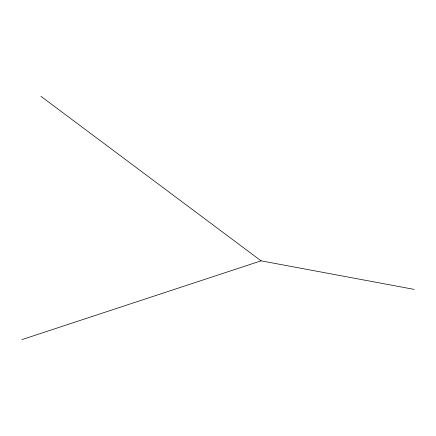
<?xml version="1.0" encoding="UTF-8"?>
<svg xmlns="http://www.w3.org/2000/svg" width="436" height="436" viewBox="0 0 436 436"><rect width="100%" height="100%" fill="white"/><g stroke="black" fill="none" stroke-linecap="round" stroke-linejoin="round"><path stroke-width="0.65" d="M21.8 339.66L261.071 260.837L414.2 289.395M40.946 96.34L261.071 260.837"/></g></svg>
